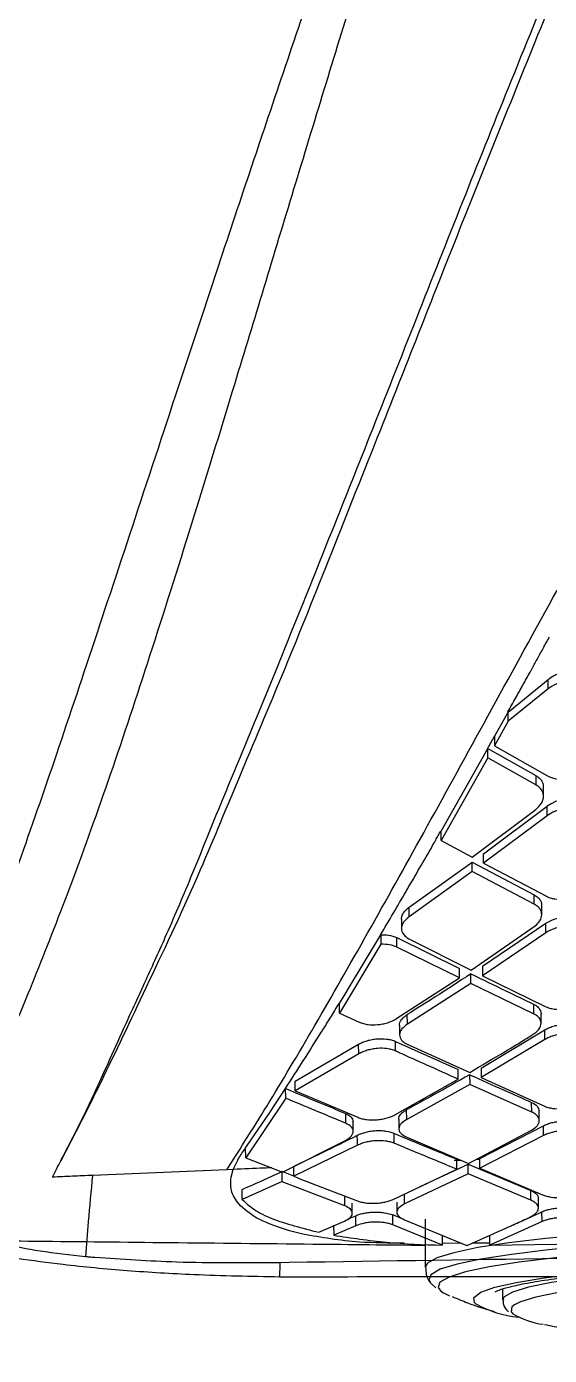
# Model space of a CAD drawing. Extents: x 832 to 912, y 781 to 934.
# Drawn here: x 846.9 to 847.903, y 877.831 to 880.377 of the extents above; entities that cross this region are included whole.
import ezdxf

# ---------------------------------------------------------------- set-up
doc = ezdxf.new("R2010")
doc.units = 0
doc.header["$MEASUREMENT"] = 0
doc.layers.add('1', color=4, linetype='Continuous')

# ---------------------------------------------------------------- blocks, each defined once
blk = doc.blocks.new('pillow top view')
at = {"layer": '1', "color": 3, "linetype": 'Continuous', "lineweight": 25}
for p, q in [((-4.773, -4.4734), (-4.6936, -4.4139)), ((-4.6942, -4.4319), (-4.6936, -4.4139)), ((-4.6942, -4.4319), (-4.7732, -4.4911)), ((-4.791, -4.5033), (-4.7728, -4.4734)), ((-4.7732, -4.4911), (-4.7726, -4.4731)), ((-4.7732, -4.4911), (-4.8013, -4.5371)), ((-4.8008, -4.5192), (-4.791, -4.5033)), ((-4.8007, -4.5191), (-4.8013, -4.5371)), ((-4.9102, -4.6961), (-4.8144, -4.5414)), ((-4.8146, -4.5413), (-4.7244, -4.597)), ((-4.8013, -4.5371), (-4.7022, -4.5988)), ((-4.815, -4.5594), (-4.9108, -4.7141)), ((-4.725, -4.615), (-4.815, -4.5594)), ((-4.7244, -4.597), (-4.725, -4.615)), ((-4.7114, -4.6371), (-4.7109, -4.6192)), ((-4.8306, -4.7427), (-4.7054, -4.6568)), ((-4.8526, -4.7483), (-4.7273, -4.6618)), ((-4.7059, -4.6748), (-4.8312, -4.7607)), ((-4.9108, -4.7141), (-4.9103, -4.6961)), ((-4.9108, -4.7141), (-4.8526, -4.7483)), ((-4.9773, -4.8395), (-4.8534, -4.758)), ((-4.8539, -4.776), (-4.8534, -4.758)), ((-4.8534, -4.758), (-4.7368, -4.825)), ((-4.8312, -4.7607), (-4.8306, -4.7427)), ((-4.8539, -4.776), (-4.9779, -4.8576)), ((-4.7374, -4.8431), (-4.8539, -4.776)), ((-4.8312, -4.7607), (-4.7135, -4.8289)), ((-4.7374, -4.8431), (-4.7368, -4.8251)), ((-4.9931, -4.8619), (-4.9937, -4.88)), ((-4.9779, -4.8576), (-4.9773, -4.8395)), ((-4.7238, -4.8637), (-4.7232, -4.8456)), ((-4.8635, -4.9647), (-4.7392, -4.8859)), ((-4.8415, -4.9581), (-4.7165, -4.8807)), ((-4.7171, -4.8988), (-4.7165, -4.8807)), ((-5.0342, -4.9082), (-5.1189, -5.0367)), ((-5.0997, -4.9906), (-5.0336, -4.8902)), ((-5.0336, -4.8901), (-5.0342, -4.9082)), ((-5.004, -4.9149), (-5.0034, -4.8967)), ((-5.0034, -4.8967), (-4.8856, -4.9603)), ((-4.9804, -4.8997), (-4.8635, -4.9647)), ((-4.7171, -4.8988), (-4.8421, -4.9762)), ((-4.8862, -4.9785), (-5.004, -4.9149)), ((-4.8862, -4.9785), (-4.8856, -4.9603)), ((-4.8415, -4.9581), (-4.8421, -4.9762)), ((-5.0111, -5.0521), (-4.8862, -4.9785)), ((-4.8648, -4.99), (-4.8642, -4.9717)), ((-4.8421, -4.9762), (-4.7243, -5.0396)), ((-5.1183, -5.0183), (-5.1046, -4.998)), ((-5.1046, -4.998), (-5.0997, -4.9906)), ((-4.8648, -4.99), (-4.9896, -5.0631)), ((-4.7469, -5.0529), (-4.8648, -4.99)), ((-5.1189, -5.0367), (-5.1183, -5.0184)), ((-5.1189, -5.0367), (-5.0819, -5.0554)), ((-4.7464, -5.0346), (-4.7469, -5.0529)), ((-5.0048, -5.0648), (-5.0053, -5.0831)), ((-4.9896, -5.0631), (-4.9891, -5.0448)), ((-4.7333, -5.0716), (-4.7327, -5.0533)), ((-4.8517, -5.1527), (-4.727, -5.0848)), ((-4.7276, -5.1031), (-4.727, -5.0848)), ((-5.0851, -5.1164), (-5.2098, -5.1824)), ((-5.2092, -5.1638), (-5.0846, -5.098)), ((-5.0851, -5.1164), (-5.0846, -5.098)), ((-5.0137, -5.0952), (-4.8958, -5.1539)), ((-4.9916, -5.1011), (-4.8737, -5.1604)), ((-4.7276, -5.1031), (-4.8523, -5.1711)), ((-5.2098, -5.1824), (-5.2092, -5.1638)), ((-4.8963, -5.1724), (-4.8958, -5.154)), ((-4.8743, -5.1646), (-4.8749, -5.1831)), ((-4.8517, -5.1527), (-4.8523, -5.1711)), ((-5.2584, -5.2196), (-5.2279, -5.1771)), ((-5.2285, -5.1957), (-5.2279, -5.1771)), ((-5.2098, -5.1824), (-5.0917, -5.2376)), ((-5.0209, -5.2359), (-4.8964, -5.1724)), ((-4.8749, -5.1831), (-4.9983, -5.2455)), ((-4.7581, -5.241), (-4.8749, -5.1831)), ((-4.8523, -5.1711), (-4.7343, -5.2301)), ((-5.2285, -5.1957), (-5.3096, -5.3064)), ((-5.3061, -5.2833), (-5.2614, -5.2235)), ((-5.2614, -5.2237), (-5.2584, -5.2195)), ((-5.1149, -5.2293), (-5.1155, -5.248)), ((-4.9983, -5.2455), (-4.9977, -5.2268)), ((-4.7581, -5.241), (-4.7575, -5.2224)), ((-4.7444, -5.258), (-4.7438, -5.2394)), ((-5.1017, -5.2641), (-5.1011, -5.2453)), ((-5.0133, -5.2442), (-5.0139, -5.263)), ((-4.8613, -5.3256), (-4.7369, -5.2682)), ((-4.7375, -5.2868), (-4.7369, -5.2682)), ((-5.3096, -5.3064), (-5.309, -5.2873)), ((-5.309, -5.2873), (-5.306, -5.2831)), ((-5.2405, -5.3366), (-5.117, -5.2808)), ((-5.0947, -5.2912), (-5.219, -5.3457)), ((-5.024, -5.2902), (-5.0234, -5.2714)), ((-5.0005, -5.2789), (-4.8833, -5.3345)), ((-4.8833, -5.3345), (-4.7597, -5.2756)), ((-4.7375, -5.2868), (-4.8619, -5.3444)), ((-5.3096, -5.3064), (-5.2405, -5.3366)), ((-5.3467, -5.3279), (-5.6047, -5.3286)), ((-5.3344, -5.3278), (-5.3467, -5.3279)), ((-5.3393, -5.3427), (-5.3344, -5.3278)), ((-5.219, -5.3453), (-5.241, -5.3359)), ((-5.219, -5.3457), (-5.2184, -5.3266)), ((-4.9776, -5.3751), (-4.8838, -5.3355)), ((-4.9195, -5.3505), (-4.9059, -5.3445)), ((-4.8973, -5.3279), (-4.9103, -5.3278)), ((-4.9059, -5.3445), (-4.9053, -5.3256)), ((-4.8844, -5.3544), (-4.8838, -5.3355)), ((-4.8838, -5.3355), (-4.7658, -5.3907)), ((-4.8613, -5.328), (-4.8695, -5.3279)), ((-4.8618, -5.3444), (-4.8613, -5.3256)), ((-5.2416, -5.355), (-5.3194, -5.3862)), ((-5.3194, -5.3862), (-5.3188, -5.3669)), ((-5.1234, -5.406), (-5.2416, -5.3551)), ((-5.2074, -5.3507), (-5.1008, -5.3969)), ((-5.0301, -5.3974), (-4.9195, -5.3505)), ((-4.8844, -5.3544), (-5.0087, -5.407)), ((-4.7664, -5.4096), (-4.8844, -5.3544)), ((-4.8486, -5.3506), (-4.7438, -5.3999)), ((-5.1234, -5.406), (-5.1228, -5.3869)), ((-5.0087, -5.407), (-5.0081, -5.388)), ((-4.7664, -5.4096), (-4.7658, -5.3907)), ((-5.1096, -5.4207), (-5.109, -5.4016)), ((-5.0236, -5.4032), (-5.0242, -5.4223)), ((-4.7526, -5.4254), (-4.752, -5.4065)), ((-5.1753, -5.4548), (-5.1251, -5.4355)), ((-5.1463, -5.4423), (-5.1469, -5.4616)), ((-5.1037, -5.445), (-5.1469, -5.4616)), ((-5.1193, -5.4321), (-5.1031, -5.4258)), ((-5.1037, -5.445), (-5.1031, -5.4258)), ((-5.033, -5.4462), (-5.0324, -5.4271)), ((-4.9393, -5.4889), (-5.033, -5.4462)), ((-5.0114, -5.4366), (-5.0324, -5.4271)), ((-5.0104, -5.4373), (-4.8928, -5.4913)), ((-4.7467, -5.4514), (-4.7462, -5.4325)), ((-5.2058, -5.4574), (-5.2313, -5.4499)), ((-4.9393, -5.4889), (-4.9387, -5.4699)), ((-4.7467, -5.4514), (-4.8487, -5.4928)), ((-4.9028, -5.4867), (-4.9391, -5.4855)), ((-4.8486, -5.4884), (-4.882, -5.4873)), ((-4.8487, -5.4928), (-4.8481, -5.4737)), ((-4.8487, -5.4928), (-4.581, -5.4991)), ((-5.2344, -5.5105), (-5.2516, -5.5101))]:
    blk.add_line(p, q, dxfattribs=at)
at = {"layer": '1', "color": 3, "linetype": 'Continuous', "lineweight": 25, "flags": 128}
for points in [[(-4.7059, -4.6748), (-4.7056, -4.6647), (-4.7054, -4.6568)], [(-5.0143, -5.1136), (-5.014, -5.1033), (-5.0137, -5.0952)], [(-5.2416, -5.355), (-5.2413, -5.3443), (-5.241, -5.3359)]]:
    blk.add_lwpolyline(points, dxfattribs=at)
at = {"layer": '1', "color": 3, "linetype": 'Continuous', "lineweight": 25}
blk.add_arc((-4.6659, -4.7156), 0.0708, 63.6751, 123.8589, dxfattribs=at)
for points, knots in [([(-5.1152, -0.9821), (-5.1495, -1.0731), (-5.2184, -1.2556), (-5.3165, -1.5162), (-5.4051, -1.7553), (-5.4812, -1.9627), (-5.5451, -2.139), (-5.5973, -2.2851), (-5.6386, -2.402), (-5.6713, -2.4954), (-5.6981, -2.5726), (-5.7235, -2.6462), (-5.7498, -2.7233), (-5.7789, -2.8092), (-5.8106, -2.9037), (-5.8481, -3.0168), (-5.8927, -3.1538), (-5.9454, -3.3195), (-6.0037, -3.5079), (-6.0655, -3.7163), (-6.125, -3.9269), (-6.1806, -4.1358), (-6.2315, -4.3396), (-6.2791, -4.5468), (-6.3211, -4.7516), (-6.3565, -4.9501), (-6.3711, -5.0624), (-6.3786, -5.1202)], [0, 0, 0, 0, 0.05378, 0.107934, 0.156183, 0.198442, 0.234723, 0.265069, 0.289527, 0.308111, 0.32414, 0.338641, 0.355149, 0.373669, 0.394208, 0.416776, 0.448024, 0.48539, 0.528882, 0.578223, 0.633323, 0.683682, 0.738219, 0.797161, 0.860783, 0.928353, 1, 1, 1, 1]), ([(-6.348, -5.1976), (-6.3412, -5.1283), (-6.3274, -4.9893), (-6.2843, -4.7294), (-6.2238, -4.4407), (-6.1455, -4.1253), (-6.0509, -3.788), (-5.9405, -3.4313), (-5.8162, -3.059), (-5.6801, -2.6739), (-5.5337, -2.2779), (-5.3782, -1.8713), (-5.2162, -1.4565), (-5.1053, -1.1734), (-5.0499, -1.0321)], [0, 0, 0, 0, 0.083648, 0.167746, 0.251461, 0.334457, 0.417447, 0.500935, 0.584376, 0.667336, 0.750217, 0.833367, 0.916827, 1, 1, 1, 1]), ([(-5.9699, -5.3176), (-5.9541, -5.282), (-5.9225, -5.2107), (-5.8683, -5.0828), (-5.8067, -4.9352), (-5.7367, -4.7627), (-5.6576, -4.564), (-5.572, -4.3382), (-5.4788, -4.0908), (-5.369, -3.7974), (-5.2415, -3.4586), (-5.0957, -3.0778), (-4.9436, -2.6898), (-4.7857, -2.2969), (-4.6231, -1.9018), (-4.511, -1.6378), (-4.4549, -1.5059)], [0, 0, 0, 0, 0.06234, 0.124818, 0.187363, 0.250453, 0.313852, 0.376637, 0.439459, 0.502671, 0.586016, 0.668823, 0.751617, 0.834542, 0.917364, 1, 1, 1, 1]), ([(-5.8835, -5.3177), (-5.8653, -5.2826), (-5.8289, -5.2123), (-5.7653, -5.0869), (-5.697, -4.9401), (-5.6216, -4.7674), (-5.5401, -4.5669), (-5.4548, -4.3396), (-5.3648, -4.0909), (-5.2617, -3.797), (-5.1444, -3.4585), (-5.0118, -3.0791), (-4.8739, -2.6928), (-4.7303, -2.3025), (-4.5813, -1.9104), (-4.4764, -1.6492), (-4.4241, -1.5187)], [0, 0, 0, 0, 0.062319, 0.124752, 0.187451, 0.250906, 0.314486, 0.37751, 0.44061, 0.503895, 0.587131, 0.669779, 0.75236, 0.835034, 0.917583, 1, 1, 1, 1]), ([(-5.6643, -5.2981), (-5.6612, -5.2927), (-5.6442, -5.2623), (-5.6109, -5.2038), (-5.5711, -5.1257), (-5.5315, -5.0456), (-5.4913, -4.9669), (-5.4439, -4.873), (-5.3899, -4.7599), (-5.33, -4.6256), (-5.2574, -4.4702), (-5.1825, -4.3058), (-5.1011, -4.1245), (-5.0133, -3.9276), (-4.9194, -3.7155), (-4.8224, -3.4963), (-4.7224, -3.2737), (-4.6181, -3.0442), (-4.5219, -2.8345), (-4.4368, -2.6516), (-4.3612, -2.4911), (-4.28, -2.3212), (-4.1991, -2.1529), (-4.1274, -2.005), (-4.0837, -1.9184), (-4.0647, -1.8809)], [0, 0, 0, 0, 0.009738, 0.054602, 0.100033, 0.132056, 0.170263, 0.205637, 0.248795, 0.300159, 0.346151, 0.397485, 0.446642, 0.498592, 0.555879, 0.611205, 0.664279, 0.721091, 0.779345, 0.816198, 0.852883, 0.894557, 0.93795, 0.973138, 1, 1, 1, 1]), ([(-4.0507, -1.8872), (-4.1192, -2.0259), (-4.2564, -2.3036), (-4.4535, -2.7188), (-4.6427, -3.131), (-4.8251, -3.5355), (-4.9756, -3.8783), (-5.1004, -4.1574), (-5.1989, -4.3784), (-5.296, -4.5827), (-5.3889, -4.7858), (-5.4904, -4.9776), (-5.5822, -5.1544), (-5.6367, -5.2501), (-5.664, -5.2981)], [0, 0, 0, 0, 0.099304, 0.198802, 0.298385, 0.398318, 0.498406, 0.560918, 0.623789, 0.687365, 0.750255, 0.833389, 0.916533, 1, 1, 1, 1]), ([(-5.3467, -5.3279), (-5.3182, -5.2869), (-5.261, -5.2046), (-5.1615, -5.0507), (-5.0537, -4.8781), (-4.9368, -4.6869), (-4.8121, -4.4803), (-4.6562, -4.2215), (-4.4657, -3.9058), (-4.2362, -3.5329), (-3.9935, -3.147), (-3.8203, -2.8855), (-3.7335, -2.7545)], [0, 0, 0, 0, 0.080977, 0.162706, 0.245456, 0.32577, 0.407713, 0.491268, 0.616464, 0.743327, 0.871464, 1, 1, 1, 1]), ([(-4.7016, -4.3556), (-4.7011, -4.3547), (-4.7, -4.3529), (-4.699, -4.3512), (-4.6984, -4.3503)], [0, 0, 0, 0, 0.499973, 1, 1, 1, 1]), ([(-4.6985, -4.3503), (-4.6967, -4.3474), (-4.6932, -4.3417), (-4.6898, -4.3359), (-4.688, -4.333)], [0, 0, 0, 0, 0.49999, 1, 1, 1, 1]), ([(-4.725, -4.3942), (-4.7212, -4.3878), (-4.7134, -4.375), (-4.7055, -4.362), (-4.7016, -4.3556)], [0, 0, 0, 0, 0.5000204, 1, 1, 1, 1]), ([(-4.7568, -4.4465), (-4.752, -4.4386), (-4.7423, -4.4227), (-4.7326, -4.4067), (-4.7277, -4.3987)], [0, 0, 0, 0, 0.5000034, 1, 1, 1, 1]), ([(-4.7277, -4.3986), (-4.7273, -4.3979), (-4.7264, -4.3964), (-4.7255, -4.395), (-4.725, -4.3942)], [0, 0, 0, 0, 0.500006, 1, 1, 1, 1]), ([(-4.6936, -4.4139), (-4.6895, -4.4111), (-4.6825, -4.4066), (-4.67, -4.4025), (-4.6582, -4.4005), (-4.6466, -4.4005), (-4.6341, -4.4026), (-4.6271, -4.4062), (-4.6227, -4.4085)], [0, 0, 0, 0, 0.199671, 0.336025, 0.496474, 0.647729, 0.782218, 1, 1, 1, 1]), ([(-4.6233, -4.4265), (-4.6283, -4.4239), (-4.6385, -4.4189), (-4.6582, -4.418), (-4.6782, -4.422), (-4.6889, -4.4286), (-4.6942, -4.4318)], [0, 0, 0, 0, 0.249903, 0.5000115, 0.7500663, 1, 1, 1, 1]), ([(-4.7731, -4.4732), (-4.7704, -4.4688), (-4.765, -4.4599), (-4.7595, -4.451), (-4.7568, -4.4465)], [0, 0, 0, 0, 0.499993, 1, 1, 1, 1]), ([(-4.8146, -4.5412), (-4.8124, -4.5376), (-4.8079, -4.5302), (-4.8033, -4.5229), (-4.8011, -4.5192)], [0, 0, 0, 0, 0.500003, 1, 1, 1, 1]), ([(-4.815, -4.5594), (-4.8148, -4.5561), (-4.8147, -4.5501), (-4.8145, -4.5441), (-4.8144, -4.5415)], [0, 0, 0, 0, 0.560012, 1, 1, 1, 1]), ([(-4.7244, -4.597), (-4.7221, -4.5986), (-4.7176, -4.6018), (-4.7134, -4.6078), (-4.711, -4.6137), (-4.711, -4.6176), (-4.7111, -4.6192)], [0, 0, 0, 0, 0.27612, 0.545377, 0.807909, 1, 1, 1, 1]), ([(-4.7022, -4.5988), (-4.6972, -4.6011), (-4.6877, -4.6057), (-4.6745, -4.6065), (-4.6644, -4.606), (-4.6566, -4.6049), (-4.6439, -4.6013), (-4.6362, -4.5967), (-4.6313, -4.5938)], [0, 0, 0, 0, 0.249694, 0.472364, 0.499666, 0.639058, 0.769048, 1, 1, 1, 1]), ([(-4.7273, -4.6618), (-4.723, -4.6582), (-4.7144, -4.6508), (-4.7107, -4.6388), (-4.7121, -4.6293), (-4.7164, -4.6212), (-4.7218, -4.6173), (-4.725, -4.615)], [0, 0, 0, 0, 0.249332, 0.49892, 0.664447, 0.803165, 1, 1, 1, 1]), ([(-4.635, -4.6701), (-4.64, -4.6678), (-4.6501, -4.6631), (-4.6671, -4.6622), (-4.6806, -4.664), (-4.6934, -4.6675), (-4.701, -4.6719), (-4.7059, -4.6748)], [0, 0, 0, 0, 0.249551, 0.49985, 0.638922, 0.769098, 1, 1, 1, 1]), ([(-4.9214, -4.713), (-4.9196, -4.7102), (-4.916, -4.7045), (-4.9125, -4.6988), (-4.9107, -4.696)], [0, 0, 0, 0, 0.499981, 1, 1, 1, 1]), ([(-4.9775, -4.8019), (-4.9687, -4.7881), (-4.9511, -4.7604), (-4.9332, -4.732), (-4.9242, -4.7178)], [0, 0, 0, 0, 0.499915, 1, 1, 1, 1]), ([(-4.9243, -4.7178), (-4.9238, -4.717), (-4.9228, -4.7154), (-4.9218, -4.7138), (-4.9213, -4.713)], [0, 0, 0, 0, 0.500045, 1, 1, 1, 1]), ([(-5.0341, -4.89), (-5.0256, -4.8768), (-5.0084, -4.8503), (-4.9909, -4.8229), (-4.9821, -4.8092)], [0, 0, 0, 0, 0.499927, 1, 1, 1, 1]), ([(-4.982, -4.8091), (-4.9813, -4.8079), (-4.9798, -4.8055), (-4.9782, -4.8031), (-4.9775, -4.8019)], [0, 0, 0, 0, 0.4999791, 1, 1, 1, 1]), ([(-4.7368, -4.825), (-4.7343, -4.8268), (-4.7293, -4.8301), (-4.725, -4.8364), (-4.7231, -4.8416), (-4.7234, -4.8447), (-4.7235, -4.8456)], [0, 0, 0, 0, 0.313127, 0.60843, 0.885933, 1, 1, 1, 1]), ([(-4.7135, -4.8289), (-4.7105, -4.8305), (-4.7056, -4.8328), (-4.6941, -4.8357), (-4.6819, -4.8366), (-4.6686, -4.835), (-4.6557, -4.832), (-4.6479, -4.8277), (-4.6427, -4.8249)], [0, 0, 0, 0, 0.161121, 0.25094, 0.500062, 0.630497, 0.757406, 1, 1, 1, 1]), ([(-4.9779, -4.8576), (-4.9821, -4.8608), (-4.9885, -4.8658), (-4.9927, -4.8736), (-4.9944, -4.8816), (-4.9919, -4.8913), (-4.9842, -4.8969), (-4.9804, -4.8997)], [0, 0, 0, 0, 0.242281, 0.36941, 0.500366, 0.749926, 1, 1, 1, 1]), ([(-4.993, -4.8619), (-4.993, -4.8618), (-4.9935, -4.8597), (-4.9918, -4.8554), (-4.988, -4.8477), (-4.9816, -4.8427), (-4.9773, -4.8395)], [0, 0, 0, 0, 0.019057, 0.275333, 0.524372, 1, 1, 1, 1]), ([(-4.7392, -4.8859), (-4.7358, -4.8833), (-4.7283, -4.8776), (-4.7239, -4.8686), (-4.7236, -4.8607), (-4.7256, -4.8543), (-4.7299, -4.8481), (-4.7349, -4.8448), (-4.7374, -4.8431)], [0, 0, 0, 0, 0.199767, 0.432222, 0.561492, 0.699188, 0.845353, 1, 1, 1, 1]), ([(-4.7165, -4.8807), (-4.7114, -4.8781), (-4.7036, -4.874), (-4.6909, -4.871), (-4.6785, -4.8696), (-4.666, -4.8702), (-4.6541, -4.8729), (-4.6486, -4.8756), (-4.6456, -4.8771)], [0, 0, 0, 0, 0.238414, 0.365257, 0.497001, 0.709738, 0.84527, 1, 1, 1, 1]), ([(-5.004, -4.9149), (-5.0083, -4.913), (-5.017, -4.9091), (-5.0285, -4.9085), (-5.0342, -4.9082)], [0, 0, 0, 0, 0.5010474, 1, 1, 1, 1]), ([(-5.0339, -4.8901), (-5.0288, -4.8903), (-5.0173, -4.8907), (-5.0084, -4.8946), (-5.0034, -4.8967)], [0, 0, 0, 0, 0.44022, 1, 1, 1, 1]), ([(-4.6462, -4.8951), (-4.6491, -4.8937), (-4.6545, -4.8911), (-4.6663, -4.8883), (-4.6788, -4.8877), (-4.6912, -4.8891), (-4.7041, -4.892), (-4.7119, -4.8961), (-4.7171, -4.8988)], [0, 0, 0, 0, 0.150961, 0.284904, 0.500951, 0.631908, 0.759295, 1, 1, 1, 1]), ([(-4.8642, -4.9717), (-4.8875, -4.9856), (-4.9292, -5.0105), (-4.9708, -5.0343), (-4.9891, -5.0448)], [0, 0, 0, 0, 0.560008, 1, 1, 1, 1]), ([(-4.8642, -4.9717), (-4.8422, -4.9835), (-4.8029, -5.0045), (-4.7636, -5.0254), (-4.7464, -5.0346)], [0, 0, 0, 0, 0.560003, 1, 1, 1, 1]), ([(-5.1502, -5.0649), (-5.145, -5.0572), (-5.1346, -5.0419), (-5.124, -5.0261), (-5.1187, -5.0182)], [0, 0, 0, 0, 0.500051, 1, 1, 1, 1]), ([(-4.7464, -5.0346), (-4.7448, -5.0355), (-4.7405, -5.038), (-4.7343, -5.0441), (-4.7334, -5.0498), (-4.7328, -5.0533)], [0, 0, 0, 0, 0.188398, 0.504802, 1, 1, 1, 1]), ([(-4.7243, -5.0397), (-4.7216, -5.0409), (-4.7164, -5.0433), (-4.7048, -5.0461), (-4.6922, -5.0469), (-4.6796, -5.0458), (-4.67, -5.0438), (-4.661, -5.0408), (-4.656, -5.0382), (-4.6534, -5.0368)], [0, 0, 0, 0, 0.142546, 0.273416, 0.499419, 0.625122, 0.750294, 0.875178, 1, 1, 1, 1]), ([(-5.1547, -5.0714), (-5.154, -5.0704), (-5.1525, -5.0682), (-5.151, -5.066), (-5.1503, -5.0649)], [0, 0, 0, 0, 0.499994, 1, 1, 1, 1]), ([(-5.0819, -5.0554), (-5.0792, -5.0566), (-5.0741, -5.0589), (-5.0625, -5.0615), (-5.0499, -5.0622), (-5.0373, -5.061), (-5.0277, -5.059), (-5.0187, -5.0561), (-5.0136, -5.0535), (-5.011, -5.0521)], [0, 0, 0, 0, 0.14189, 0.272548, 0.499579, 0.624912, 0.749892, 0.874824, 1, 1, 1, 1]), ([(-5.0047, -5.0648), (-5.0047, -5.0648), (-5.0059, -5.0614), (-5.0021, -5.0557), (-4.996, -5.0491), (-4.9913, -5.0462), (-4.9891, -5.0448)], [0, 0, 0, 0, 0.004841, 0.500393, 0.75524, 1, 1, 1, 1]), ([(-4.9896, -5.0631), (-4.9937, -5.0659), (-5.0001, -5.0703), (-5.0043, -5.0773), (-5.0061, -5.0846), (-5.0035, -5.0921), (-4.9974, -5.0979), (-4.9932, -5.1003), (-4.9916, -5.1011)], [0, 0, 0, 0, 0.234272, 0.363296, 0.500104, 0.74962, 0.909443, 1, 1, 1, 1]), ([(-4.749, -5.0919), (-4.7485, -5.0915), (-4.7472, -5.0906), (-4.7433, -5.0882), (-4.7382, -5.0838), (-4.7343, -5.0777), (-4.7326, -5.07), (-4.7351, -5.062), (-4.7413, -5.0562), (-4.7454, -5.0537), (-4.7465, -5.0531), (-4.7468, -5.0529), (-4.7469, -5.0529), (-4.7469, -5.0529)], [0, 0, 0, 0, 0.02337, 0.067356, 0.21754, 0.372037, 0.500987, 0.750049, 0.933894, 0.981721, 0.994555, 0.999341, 1, 1, 1, 1]), ([(-5.2284, -5.177), (-5.2164, -5.16), (-5.1924, -5.1262), (-5.1673, -5.0897), (-5.1547, -5.0714)], [0, 0, 0, 0, 0.500301, 1, 1, 1, 1]), ([(-5.0846, -5.098), (-5.0821, -5.0968), (-5.077, -5.0943), (-5.0681, -5.0915), (-5.0585, -5.0896), (-5.0457, -5.0885), (-5.033, -5.0893), (-5.0214, -5.0919), (-5.0164, -5.0941), (-5.0137, -5.0952)], [0, 0, 0, 0, 0.12368, 0.247891, 0.373068, 0.499523, 0.730352, 0.860373, 1, 1, 1, 1]), ([(-4.727, -5.0848), (-4.7245, -5.0835), (-4.7195, -5.081), (-4.7106, -5.0782), (-4.701, -5.0763), (-4.6882, -5.0752), (-4.6755, -5.0761), (-4.6639, -5.0789), (-4.6588, -5.0812), (-4.6562, -5.0825)], [0, 0, 0, 0, 0.123365, 0.247578, 0.372931, 0.499546, 0.73012, 0.860224, 1, 1, 1, 1]), ([(-5.0143, -5.1136), (-5.0169, -5.1125), (-5.022, -5.1103), (-5.0335, -5.1077), (-5.0462, -5.1069), (-5.059, -5.1081), (-5.0686, -5.11), (-5.0776, -5.1127), (-5.0826, -5.1152), (-5.0851, -5.1164)], [0, 0, 0, 0, 0.138701, 0.268367, 0.500127, 0.626309, 0.751833, 0.876251, 1, 1, 1, 1]), ([(-4.8964, -5.1724), (-4.916, -5.1626), (-4.953, -5.1442), (-4.9924, -5.1246), (-5.012, -5.1148), (-5.0143, -5.1136)], [0, 0, 0, 0, 0.5, 0.942005, 1, 1, 1, 1]), ([(-4.8737, -5.1604), (-4.8506, -5.1479), (-4.814, -5.128), (-4.7738, -5.1062), (-4.7555, -5.0957), (-4.7505, -5.093), (-4.7491, -5.092), (-4.749, -5.0919)], [0, 0, 0, 0, 0.556157, 0.881198, 0.966347, 0.996403, 1, 1, 1, 1]), ([(-4.6568, -5.1007), (-4.6594, -5.0995), (-4.6645, -5.0972), (-4.676, -5.0944), (-4.6887, -5.0935), (-4.7015, -5.0946), (-4.7111, -5.0965), (-4.7201, -5.0993), (-4.7251, -5.1018), (-4.7276, -5.1031)], [0, 0, 0, 0, 0.138802, 0.268469, 0.499892, 0.62644, 0.752103, 0.876529, 1, 1, 1, 1]), ([(-4.8744, -5.1646), (-4.8974, -5.1765), (-4.9387, -5.1978), (-4.9797, -5.218), (-4.9977, -5.2268)], [0, 0, 0, 0, 0.5600015, 1, 1, 1, 1]), ([(-4.8743, -5.1646), (-4.8525, -5.1754), (-4.8136, -5.1947), (-4.7747, -5.2139), (-4.7575, -5.2224)], [0, 0, 0, 0, 0.559998, 1, 1, 1, 1]), ([(-5.2279, -5.1771), (-5.2068, -5.1868), (-5.1691, -5.2043), (-5.1315, -5.2217), (-5.1149, -5.2293)], [0, 0, 0, 0, 0.560005, 1, 1, 1, 1]), ([(-5.1155, -5.248), (-5.1176, -5.247), (-5.1237, -5.2442), (-5.1425, -5.2355), (-5.178, -5.2191), (-5.2097, -5.2045), (-5.2285, -5.1957)], [0, 0, 0, 0, 0.057573, 0.160093, 0.500001, 1, 1, 1, 1]), ([(-5.1149, -5.2293), (-5.1108, -5.2316), (-5.1028, -5.2363), (-5.1017, -5.2423), (-5.1012, -5.2453)], [0, 0, 0, 0, 0.500436, 1, 1, 1, 1]), ([(-5.0917, -5.2376), (-5.0892, -5.2387), (-5.0842, -5.2407), (-5.0727, -5.2433), (-5.06, -5.2442), (-5.0473, -5.2433), (-5.0377, -5.2418), (-5.0286, -5.2394), (-5.0235, -5.2371), (-5.0209, -5.236)], [0, 0, 0, 0, 0.137065, 0.265933, 0.499133, 0.621644, 0.74562, 0.871592, 1, 1, 1, 1]), ([(-5.0132, -5.2442), (-5.0133, -5.2442), (-5.0144, -5.2411), (-5.0107, -5.2362), (-5.0046, -5.2305), (-5, -5.228), (-4.9977, -5.2268)], [0, 0, 0, 0, 0.011483, 0.503814, 0.76019, 1, 1, 1, 1]), ([(-4.7597, -5.2756), (-4.7558, -5.2733), (-4.7497, -5.2697), (-4.7454, -5.2634), (-4.7437, -5.2571), (-4.7458, -5.2505), (-4.7509, -5.2452), (-4.7551, -5.2425), (-4.7573, -5.2414), (-4.7579, -5.2411), (-4.7581, -5.241), (-4.7581, -5.241)], [0, 0, 0, 0, 0.223959, 0.355719, 0.500496, 0.715687, 0.870858, 0.965679, 0.990413, 0.999022, 1, 1, 1, 1]), ([(-4.7575, -5.2224), (-4.7535, -5.2249), (-4.7455, -5.2298), (-4.7444, -5.2362), (-4.7438, -5.2394)], [0, 0, 0, 0, 0.50099, 1, 1, 1, 1]), ([(-4.7344, -5.2301), (-4.7318, -5.2312), (-4.7268, -5.2334), (-4.7153, -5.2362), (-4.7026, -5.2372), (-4.6899, -5.2364), (-4.6804, -5.2348), (-4.6713, -5.2324), (-4.6661, -5.23), (-4.6636, -5.2288)], [0, 0, 0, 0, 0.136821, 0.265624, 0.498992, 0.621669, 0.745831, 0.871809, 1, 1, 1, 1]), ([(-5.117, -5.2808), (-5.113, -5.2785), (-5.1068, -5.2749), (-5.1027, -5.269), (-5.101, -5.2628), (-5.1037, -5.255), (-5.1115, -5.2504), (-5.1155, -5.248)], [0, 0, 0, 0, 0.230846, 0.361109, 0.501117, 0.751457, 1, 1, 1, 1]), ([(-5.0234, -5.2714), (-5.0283, -5.2696), (-5.0357, -5.2669), (-5.0482, -5.2653), (-5.0581, -5.265), (-5.068, -5.2656), (-5.0776, -5.267), (-5.0866, -5.2693), (-5.0916, -5.2713), (-5.0941, -5.2724)], [0, 0, 0, 0, 0.248865, 0.376622, 0.498926, 0.624536, 0.749235, 0.872882, 1, 1, 1, 1]), ([(-4.9983, -5.2455), (-5.0023, -5.2478), (-5.0085, -5.2515), (-5.0128, -5.2576), (-5.0138, -5.261), (-5.0139, -5.2628), (-5.0139, -5.2631), (-5.0139, -5.2639), (-5.0136, -5.2668), (-5.0111, -5.2726), (-5.0044, -5.2766), (-5.0005, -5.2789)], [0, 0, 0, 0, 0.226373, 0.357478, 0.500425, 0.502912, 0.507148, 0.520919, 0.569597, 0.751018, 1, 1, 1, 1]), ([(-4.7369, -5.2682), (-4.7343, -5.2671), (-4.7293, -5.2649), (-4.7202, -5.2626), (-4.7107, -5.2611), (-4.6979, -5.2604), (-4.6851, -5.2615), (-4.6736, -5.2643), (-4.6687, -5.2665), (-4.6661, -5.2676)], [0, 0, 0, 0, 0.127159, 0.252722, 0.377141, 0.500834, 0.736287, 0.864615, 1, 1, 1, 1]), ([(-5.3344, -5.3279), (-5.331, -5.3212), (-5.3244, -5.3079), (-5.3142, -5.2941), (-5.3091, -5.2873)], [0, 0, 0, 0, 0.504489, 1, 1, 1, 1]), ([(-5.0941, -5.2724), (-5.1174, -5.2829), (-5.159, -5.3016), (-5.2003, -5.319), (-5.2184, -5.3266)], [0, 0, 0, 0, 0.559997, 1, 1, 1, 1]), ([(-5.0947, -5.2912), (-5.0946, -5.2877), (-5.0944, -5.2814), (-5.0942, -5.2751), (-5.0941, -5.2724)], [0, 0, 0, 0, 0.560009, 1, 1, 1, 1]), ([(-5.024, -5.2902), (-5.0265, -5.2892), (-5.0314, -5.2872), (-5.0429, -5.2846), (-5.0556, -5.2836), (-5.0685, -5.2844), (-5.0781, -5.2858), (-5.0871, -5.2881), (-5.0922, -5.2902), (-5.0947, -5.2912)], [0, 0, 0, 0, 0.135224, 0.26353, 0.499468, 0.622793, 0.747142, 0.8727, 1, 1, 1, 1]), ([(-4.9059, -5.3445), (-4.9081, -5.3435), (-4.9144, -5.3406), (-4.9341, -5.3315), (-4.9712, -5.3145), (-5.0043, -5.2993), (-5.024, -5.2902)], [0, 0, 0, 0, 0.057424, 0.159895, 0.499997, 1, 1, 1, 1]), ([(-5.0234, -5.2714), (-5.0013, -5.2815), (-4.962, -5.2996), (-4.9226, -5.3177), (-4.9053, -5.3256)], [0, 0, 0, 0, 0.56, 1, 1, 1, 1]), ([(-4.6667, -5.2862), (-4.6692, -5.2851), (-4.6742, -5.2829), (-4.6856, -5.2801), (-4.6984, -5.279), (-4.7112, -5.2797), (-4.7208, -5.2812), (-4.7299, -5.2835), (-4.7349, -5.2857), (-4.7375, -5.2868)], [0, 0, 0, 0, 0.134894, 0.26309, 0.499283, 0.622894, 0.74744, 0.872986, 1, 1, 1, 1]), ([(-5.6244, -5.4837), (-5.6538, -5.4793), (-5.7091, -5.471), (-5.779, -5.4541), (-5.8316, -5.4355), (-5.8677, -5.4151), (-5.889, -5.3931), (-5.9013, -5.3609), (-5.8908, -5.3353), (-5.8835, -5.3177)], [0, 0, 0, 0, 0.146334, 0.274476, 0.391484, 0.504321, 0.618703, 0.738433, 1, 1, 1, 1]), ([(-5.6816, -5.3289), (-5.6787, -5.3238), (-5.673, -5.3137), (-5.6672, -5.3033), (-5.6643, -5.2981)], [0, 0, 0, 0, 0.501844, 1, 1, 1, 1]), ([(-5.6047, -5.3286), (-5.6175, -5.3287), (-5.6431, -5.3288), (-5.6688, -5.3289), (-5.6816, -5.3289)], [0, 0, 0, 0, 0.499987, 1, 1, 1, 1]), ([(-5.6047, -5.3286), (-5.6087, -5.3583), (-5.6158, -5.4111), (-5.6218, -5.4615), (-5.6244, -5.4837)], [0, 0, 0, 0, 0.56057, 1, 1, 1, 1]), ([(-5.3235, -5.3979), (-5.3297, -5.3892), (-5.3425, -5.3713), (-5.3404, -5.3524), (-5.3393, -5.3427)], [0, 0, 0, 0, 0.487606, 1, 1, 1, 1]), ([(-5.2606, -5.3278), (-5.2654, -5.3278), (-5.29, -5.3278), (-5.3146, -5.3279), (-5.3344, -5.3279)], [0, 0, 0, 0, 0.1966452, 1, 1, 1, 1]), ([(-5.3188, -5.3669), (-5.3043, -5.3612), (-5.2784, -5.3511), (-5.2524, -5.3405), (-5.241, -5.3359)], [0, 0, 0, 0, 0.559991, 1, 1, 1, 1]), ([(-5.219, -5.3457), (-5.2169, -5.3467), (-5.213, -5.3483), (-5.2091, -5.35), (-5.2074, -5.3507)], [0, 0, 0, 0, 0.5599566, 1, 1, 1, 1]), ([(-4.8618, -5.3444), (-4.8594, -5.3456), (-4.855, -5.3476), (-4.8505, -5.3497), (-4.8486, -5.3506)], [0, 0, 0, 0, 0.559989, 1, 1, 1, 1]), ([(-5.3194, -5.3862), (-5.3126, -5.3931), (-5.2991, -5.4068), (-5.2543, -5.4314), (-5.2069, -5.4454), (-5.1753, -5.4548)], [0, 0, 0, 0, 0.2498666, 0.5001707, 1, 1, 1, 1]), ([(-5.1008, -5.3969), (-5.0985, -5.3978), (-5.0937, -5.3997), (-5.0851, -5.4018), (-5.0757, -5.4031), (-5.0659, -5.4037), (-5.056, -5.4033), (-5.0465, -5.4021), (-5.0376, -5.4002), (-5.0326, -5.3983), (-5.0301, -5.3974)], [0, 0, 0, 0, 0.128304, 0.254513, 0.379141, 0.502808, 0.626123, 0.749674, 0.8741, 1, 1, 1, 1]), ([(-4.7658, -5.3907), (-4.7625, -5.3925), (-4.7571, -5.3956), (-4.7527, -5.4012), (-4.7523, -5.4047), (-4.7521, -5.4065)], [0, 0, 0, 0, 0.398911, 0.677977, 1, 1, 1, 1]), ([(-5.2313, -5.4499), (-5.2516, -5.4423), (-5.2921, -5.4271), (-5.313, -5.4076), (-5.3235, -5.3979)], [0, 0, 0, 0, 0.500463, 1, 1, 1, 1]), ([(-5.1251, -5.4355), (-5.1209, -5.4334), (-5.1123, -5.4291), (-5.1085, -5.4209), (-5.1114, -5.4127), (-5.1194, -5.4082), (-5.1234, -5.406)], [0, 0, 0, 0, 0.247649, 0.498656, 0.75034, 1, 1, 1, 1]), ([(-5.1031, -5.4258), (-5.1006, -5.4249), (-5.0956, -5.4232), (-5.0867, -5.4215), (-5.0772, -5.4204), (-5.0673, -5.4202), (-5.0574, -5.4208), (-5.0447, -5.4226), (-5.0373, -5.4253), (-5.0324, -5.4271)], [0, 0, 0, 0, 0.128117, 0.25013, 0.375946, 0.500366, 0.623734, 0.750848, 1, 1, 1, 1]), ([(-5.0087, -5.407), (-5.0129, -5.4092), (-5.0215, -5.4137), (-5.0253, -5.422), (-5.0224, -5.4304), (-5.0144, -5.435), (-5.0104, -5.4373)], [0, 0, 0, 0, 0.24765, 0.498581, 0.750209, 1, 1, 1, 1]), ([(-4.7682, -5.4412), (-4.7678, -5.441), (-4.7669, -5.4404), (-4.7642, -5.4392), (-4.7597, -5.4367), (-4.7544, -5.4321), (-4.7518, -5.4256), (-4.7538, -5.4189), (-4.7587, -5.414), (-4.7629, -5.4114), (-4.7653, -5.4102), (-4.7661, -5.4097), (-4.7664, -5.4096)], [0, 0, 0, 0, 0.017342, 0.04735, 0.146093, 0.296697, 0.499059, 0.707988, 0.86124, 0.958558, 0.986245, 1, 1, 1, 1]), ([(-4.7438, -5.3999), (-4.7413, -5.4009), (-4.7364, -5.403), (-4.7249, -5.4059), (-4.7121, -5.4071), (-4.6993, -5.4067), (-4.6898, -5.4056), (-4.6808, -5.4035), (-4.6757, -5.4016), (-4.6731, -5.4005)], [0, 0, 0, 0, 0.134184, 0.262295, 0.500549, 0.620487, 0.743364, 0.869707, 1, 1, 1, 1]), ([(-5.9151, -5.4407), (-5.907, -5.4434), (-5.8799, -5.4524), (-5.8284, -5.4661), (-5.7546, -5.4819), (-5.6573, -5.4988), (-5.5446, -5.5139), (-5.406, -5.5279), (-5.3085, -5.5336), (-5.2537, -5.5368)], [0, 0, 0, 0, 0.037025, 0.124585, 0.254173, 0.387616, 0.570708, 0.758573, 1, 1, 1, 1]), ([(-5.033, -5.4462), (-5.0355, -5.4452), (-5.0404, -5.4432), (-5.0493, -5.4411), (-5.0585, -5.4399), (-5.0681, -5.4393), (-5.0779, -5.4396), (-5.0898, -5.4407), (-5.0987, -5.4439), (-5.1032, -5.4448), (-5.1037, -5.445)], [0, 0, 0, 0, 0.134192, 0.262207, 0.384484, 0.501605, 0.625864, 0.750925, 0.970488, 1, 1, 1, 1]), ([(-4.8919, -5.4913), (-4.8688, -5.4821), (-4.8324, -5.4677), (-4.7924, -5.4514), (-4.7747, -5.4442), (-4.7699, -5.442), (-4.7686, -5.4415), (-4.7682, -5.4412), (-4.7682, -5.4412)], [0, 0, 0, 0, 0.561227, 0.884949, 0.968542, 0.990776, 0.998904, 1, 1, 1, 1]), ([(-4.8055, -5.4567), (-4.8007, -5.4548), (-4.781, -5.4469), (-4.7612, -5.4387), (-4.7462, -5.4325)], [0, 0, 0, 0, 0.242834, 1, 1, 1, 1]), ([(-4.676, -5.4528), (-4.681, -5.4508), (-4.6885, -5.4479), (-4.7012, -5.446), (-4.711, -5.4454), (-4.7209, -5.4456), (-4.7304, -5.4468), (-4.7393, -5.4486), (-4.7442, -5.4505), (-4.7467, -5.4514)], [0, 0, 0, 0, 0.251042, 0.377174, 0.500605, 0.624762, 0.749404, 0.87182, 1, 1, 1, 1]), ([(-4.7462, -5.4325), (-4.7436, -5.4316), (-4.7387, -5.4298), (-4.7298, -5.4279), (-4.7203, -5.4268), (-4.7103, -5.4265), (-4.7005, -5.4272), (-4.6879, -5.4291), (-4.6804, -5.432), (-4.6755, -5.4339)], [0, 0, 0, 0, 0.127872, 0.250071, 0.375799, 0.500245, 0.623668, 0.750622, 1, 1, 1, 1]), ([(-5.0124, -5.4821), (-5.0413, -5.4809), (-5.1098, -5.4779), (-5.1707, -5.4649), (-5.2058, -5.4574)], [0, 0, 0, 0, 0.423651, 1, 1, 1, 1]), ([(-5.1469, -5.4616), (-5.1139, -5.468), (-5.0479, -5.4808), (-4.9755, -5.4862), (-4.9393, -5.4889)], [0, 0, 0, 0, 0.500415, 1, 1, 1, 1]), ([(-5.6064, -5.4861), (-5.6098, -5.4857), (-5.6158, -5.4849), (-5.6218, -5.4841), (-5.6244, -5.4837)], [0, 0, 0, 0, 0.563583, 1, 1, 1, 1]), ([(-5.2516, -5.5101), (-5.3181, -5.508), (-5.438, -5.5041), (-5.5545, -5.4916), (-5.6064, -5.4861)], [0, 0, 0, 0, 0.554845, 1, 1, 1, 1]), ([(-4.8919, -5.4913), (-4.8921, -5.4913), (-4.8924, -5.4913), (-4.8926, -5.4913), (-4.8928, -5.4913)], [0, 0, 0, 0, 0.5602465, 1, 1, 1, 1]), ([(-5.2537, -5.5356), (-5.2535, -5.5353), (-5.2531, -5.5345), (-5.2521, -5.5187), (-5.2516, -5.5101)], [0, 0, 0, 0, 0.453652, 1, 1, 1, 1]), ([(-0.2542, -5.6569), (-0.8532, -5.6345), (-1.7741, -5.6001), (-3.4344, -5.5552), (-4.4954, -5.5289), (-5.2344, -5.5105)], [0, 0, 0, 0, 0.360925, 0.55487, 1, 1, 1, 1]), ([(-5.2537, -5.5368), (-5.1546, -5.5407), (-4.9525, -5.5486), (-4.664, -5.5598), (-4.405, -5.5697), (-4.196, -5.5776), (-4.0199, -5.5843), (-3.8558, -5.5905), (-3.6811, -5.5972), (-3.4658, -5.6053), (-3.2041, -5.6152), (-2.8915, -5.6269), (-2.5502, -5.6398), (-2.0255, -5.6597), (-1.3376, -5.6861), (-0.5048, -5.7191), (0.4298, -5.757), (1.4714, -5.8004), (2.367, -5.8388), (3.0054, -5.8661), (3.4037, -5.8831), (3.8366, -5.9015), (4.2853, -5.9204), (4.5897, -5.9329), (4.7377, -5.939)], [0, 0, 0, 0, 0.029764, 0.060686, 0.086609, 0.107532, 0.123453, 0.139473, 0.156828, 0.175894, 0.204114, 0.235404, 0.269759, 0.306592, 0.392937, 0.476282, 0.556631, 0.673579, 0.789037, 0.825557, 0.865275, 0.908612, 0.955569, 1, 1, 1, 1])]:
    blk.add_open_spline(points, degree=3, knots=knots, dxfattribs=at)
blk = doc.blocks.new('2026 SOVEREIGN HL')
at = {"layer": '1', "color": 3, "linetype": 'Continuous', "lineweight": 25}
for p, q in [((15.9358, 80.9979), (15.9358, 80.9051)), ((15.9476, 80.8737), (15.9559, 80.8662)), ((16.0839, 80.8638), (16.0843, 80.8425))]:
    blk.add_line(p, q, dxfattribs=at)
at = {"layer": '1', "color": 3, "linetype": 'Continuous', "lineweight": 25, "flags": 128}
for points in [[(16.4433, 80.9808), (16.3422, 80.9751), (16.2497, 80.9684), (16.1672, 80.9608), (16.0959, 80.9523), (16.0367, 80.9432), (15.9905, 80.9335), (15.9581, 80.9234), (15.9399, 80.9131), (15.9358, 80.9051)], [(16.4465, 80.9586), (16.3461, 80.9529), (16.2542, 80.9463), (16.1723, 80.9387), (16.1014, 80.9303), (16.0426, 80.9213), (15.9968, 80.9116), (15.9646, 80.9016), (15.9465, 80.8913), (15.9428, 80.8809), (15.945, 80.8771)], [(16.4551, 80.9428), (16.3565, 80.9373), (16.2662, 80.9307), (16.1857, 80.9233), (16.1161, 80.915), (16.0583, 80.9061), (16.0133, 80.8967), (15.9817, 80.8868), (15.9639, 80.8767), (15.9603, 80.8665), (15.9656, 80.8598)], [(16.033, 80.8353), (16.0303, 80.838), (16.0292, 80.8479), (16.0423, 80.8577), (16.0694, 80.8673), (16.1101, 80.8765), (16.1638, 80.8853), (16.2296, 80.8933), (16.3065, 80.9006), (16.3932, 80.907), (16.4885, 80.9124)], [(16.5693, 80.9093), (16.4724, 80.9046), (16.3833, 80.8989), (16.3037, 80.8922), (16.2348, 80.8846), (16.1778, 80.8763), (16.1337, 80.8674), (16.1033, 80.8581), (16.0871, 80.8486), (16.0843, 80.8426)], [(16.5758, 80.8894), (16.4806, 80.8848), (16.3932, 80.8791), (16.315, 80.8725), (16.2473, 80.8651), (16.1913, 80.8569), (16.148, 80.8482), (16.1182, 80.8391), (16.1067, 80.8334)], [(15.9656, 80.8598), (15.9708, 80.8563), (15.9821, 80.851)], [(16.1067, 80.8334), (16.1022, 80.8297), (16.1005, 80.8202), (16.1038, 80.8164)]]:
    blk.add_lwpolyline(points, dxfattribs=at)
at = {"layer": '1', "color": 3, "linetype": 'Continuous', "lineweight": 25}
for centre, radius, start, end in [((16.1355, 81.0216), 0.2126, 241.1941, 264.3634), ((16.1832, 80.9513), 0.1565, 239.5145, 262.2762)]:
    blk.add_arc(centre, radius, start, end, dxfattribs=at)
for points, knots in [([(14.9618, 80.9579), (15.0375, 80.9572), (15.1987, 80.9555), (15.4516, 80.9529), (15.7006, 80.9503), (15.864, 80.9485), (15.9358, 80.9478)], [0, 0, 0, 0, 0.232886, 0.496568, 0.779039, 1, 1, 1, 1]), ([(15.9372, 80.9047), (15.9371, 80.9002), (15.9369, 80.8878), (15.9436, 80.8773), (15.9476, 80.8737), (15.9476, 80.8737)], [0, 0, 0, 0, 0.36522, 0.99737, 1, 1, 1, 1]), ([(16.0702, 80.8588), (16.0701, 80.8587), (16.0696, 80.8584), (16.0776, 80.8623), (16.0954, 80.8677), (16.1261, 80.8746), (16.1697, 80.8818), (16.2232, 80.8889), (16.2666, 80.8931), (16.2876, 80.8951)], [0, 0, 0, 0, 0.04636, 0.161251, 0.303653, 0.467939, 0.645056, 0.828487, 1, 1, 1, 1]), ([(15.9874, 80.8494), (15.9973, 80.8453), (16.0246, 80.8339), (16.051, 80.8258), (16.0679, 80.8207)], [0, 0, 0, 0, 0.362557, 1, 1, 1, 1]), ([(16.0857, 80.843), (16.0855, 80.84), (16.0847, 80.8309), (16.091, 80.8238), (16.095, 80.8211), (16.0955, 80.8208)], [0, 0, 0, 0, 0.303544, 0.921535, 1, 1, 1, 1]), ([(16.1645, 80.7962), (16.1767, 80.7935), (16.2052, 80.7873), (16.2655, 80.7776), (16.3424, 80.7677), (16.4353, 80.7593), (16.5274, 80.7531), (16.6227, 80.7483), (16.7221, 80.7451), (16.7992, 80.7433), (16.8431, 80.743), (16.8535, 80.743)], [0, 0, 0, 0, 0.058501, 0.13624, 0.304096, 0.444402, 0.57338, 0.708179, 0.836472, 0.961557, 1, 1, 1, 1]), ([(19.376, 80.7516), (19.3721, 80.7516), (19.0536, 80.7508), (18.7356, 80.7413), (15.4341, 80.5986)], [0, 0, 0, 0, 0.012484, 1, 1, 1, 1])]:
    blk.add_open_spline(points, degree=3, knots=knots, dxfattribs=at)
at = {"layer": '1', "rotation": 2.284948898486966}
blk.add_blockref('pillow top view', (20.6854, 86.6293), dxfattribs=at)

msp = doc.modelspace()

# ---------------------------------------------------------------- block references
at = {"layer": '1'}
msp.add_blockref('2026 SOVEREIGN HL', (831.7292, 797.0948), dxfattribs=at)

doc.saveas('drawing.dxf')
